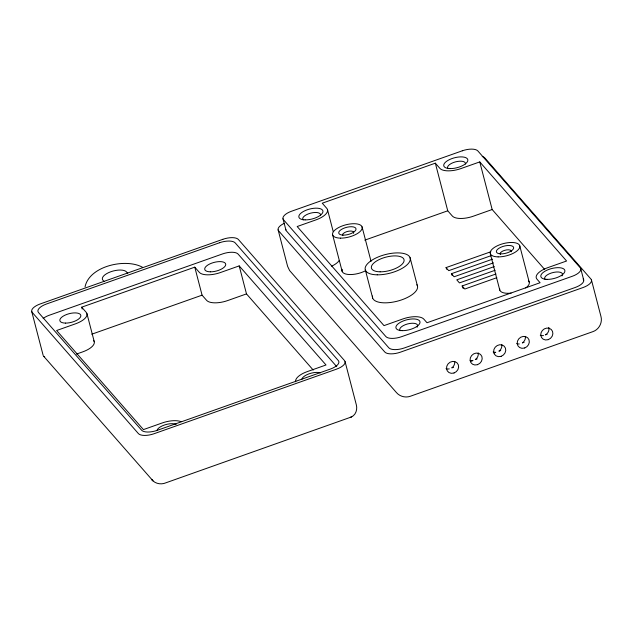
<?xml version="1.0" encoding="UTF-8"?>
<svg xmlns="http://www.w3.org/2000/svg" width="633" height="633" viewBox="0 0 633 633"><rect width="100%" height="100%" fill="white"/><g stroke="black" fill="none" stroke-linecap="round" stroke-linejoin="round"><path stroke-width="0.95" d="M85.044 286.868C89.3 265.963 125.769 257.947 142.465 267.261M351.149 417.028C355.904 415.161 357.613 409.329 356.3 404.716L345.08 361.633M44.666 356.719L43.614 356.189L152.988 480.843L151.556 479.355C154.879 483.754 161.059 484.973 166.004 482.765L350.872 417.163M350.342 417.432L351.798 416.704M470.976 361.237L472.827 360.565M435.338 163.172L322.252 203.193L326.802 208.392A17.162 7.09 -14.6 0 1 316.017 219.857L297.17 226.527L384.002 325.623L402.849 318.953A17.162 7.09 -14.6 0 1 423.865 319.167L427.006 322.751L540.091 282.729L536.95 279.145A17.162 7.09 -14.6 0 1 547.735 267.672L566.582 261.002L479.759 161.913L460.911 168.584A17.162 7.09 -14.6 0 1 439.888 168.37L435.338 163.172L447.745 210.797L452.294 215.988A17.162 7.09 -14.6 0 0 473.318 216.201L492.165 209.531L544.689 269.476M82.179 309.046L81.697 307.179L194.774 267.158L199.324 272.348A17.162 7.09 -14.6 0 0 220.347 272.562L239.195 265.892L326.019 364.98L307.171 371.65A17.162 7.09 -14.6 0 0 295.674 381.786M91.769 334.2L202.077 295.168L206.627 300.359A17.162 7.09 -14.6 0 0 227.643 300.572L246.49 293.902L313.232 370.068M364.782 240.152L447.745 210.797M76.474 354.076L82.757 351.853A17.162 7.09 -14.6 0 0 93.542 340.38M446.795 269.326L446.051 267.601L490.852 251.752M491.706 255.455L448.734 270.663L446.051 267.601M452.16 275.45L451.416 273.725L492.561 259.158M493.416 262.861L454.098 276.779L451.416 273.725M494.278 266.572L456.773 279.841L459.455 282.904L495.133 270.275M463.253 288.553L462.137 285.966L495.987 273.978M496.842 277.689L464.82 289.02L462.137 285.966M477.179 358.879L475.32 359.536A6.37 5.895 -46.6 0 0 478.224 353.064M493.875 352.969L495.726 352.312A6.37 5.895 -46.6 0 1 493.162 351.94M500.735 350.54L498.883 351.196A6.37 5.895 -46.6 0 0 501.779 344.724M547.11 334.295L545.417 334.881A6.37 5.887 -46.6 0 0 548.756 327.411M453.56 367.29L451.764 367.876A6.37 5.887 -46.6 0 0 454.668 361.403M522.439 342.857L524.124 342.342M336.724 366.634L238.111 254.086A12.715 5.254 -14.6 0 0 222.539 253.928L49.382 315.21A12.715 5.254 -14.6 0 0 43.179 318.486M127.724 273.306L126.465 271.874A12.715 5.254 -14.6 0 0 110.894 271.715A12.715 5.254 -14.6 0 0 102.91 280.205L104.16 281.638M81.697 307.179L86.246 312.37A17.162 7.09 -14.6 0 1 75.462 323.835L56.614 330.505L143.438 429.601L162.285 422.931A17.162 7.09 -14.6 0 1 180.943 421.618M591.483 280.063L600.962 316.476C602.679 322.656 598.937 329.643 592.86 331.652L410.279 396.274C405.5 397.999 399.811 396.495 396.495 392.642L289.605 270.544L287.596 266.295L278.116 229.874M580.778 268.78L583.697 279.984M519.693 245.58L529.18 282.001M479.759 161.913L492.165 209.531M490.322 253.778L499.809 290.191M410.049 257.631L417.353 285.641M362.052 226.828L371.049 261.374M365.383 270.093L372.679 298.103M327.522 209.729L333.227 231.631M332.681 235.017L342.168 271.438M282.983 218.749L285.902 229.953M239.195 265.892L246.49 293.902M194.774 267.158L202.077 295.168M86.958 313.707L94.254 341.717M31.713 311.452L43.186 355.477M301.799 379.428A10.808 4.463 -14.6 0 1 309.07 373.818A10.808 4.463 -14.6 0 1 320.401 372.845M156.905 430.701A10.808 4.463 -14.6 0 1 164.722 424.909A10.808 4.463 -14.6 0 1 176.188 424.371M482.227 156.509A12.715 5.254 -14.6 0 1 484.791 157.91L590.945 279.074A12.715 5.254 -14.6 0 1 582.961 287.572L400.38 352.185A12.715 5.254 -14.6 0 1 384.809 352.027L278.647 230.871A12.715 5.254 -14.6 0 1 284.264 223.33M448.077 168.663A9.218 3.806 -14.6 0 1 455.459 161.882A9.218 3.806 -14.6 0 1 465.445 164.042M339.177 260.519A17.162 7.09 -14.6 0 1 331.621 266.184M528.365 280.823A15.255 6.306 -14.6 0 1 525.683 287.968M511.108 293.126A15.255 6.306 -14.6 0 1 499.674 288.822M365.676 270.663A15.255 6.306 -14.6 0 1 349.028 274.516A15.255 6.306 -14.6 0 1 342.231 269.326M545.132 279.438A9.218 3.806 -14.6 0 1 553.669 272.388A9.218 3.806 -14.6 0 1 561.977 275.909M400.246 330.719A9.218 3.806 -14.6 0 1 407.628 323.938A9.218 3.806 -14.6 0 1 417.614 326.098M417.424 326.636A9.218 3.806 -14.6 0 1 417.084 327.19M303.183 219.936A9.218 3.806 -14.6 0 1 310.566 213.163A9.218 3.806 -14.6 0 1 320.551 215.323M583.167 278.995A12.715 5.254 -14.6 0 1 575.175 287.493L404.368 347.944A12.715 5.254 -14.6 0 1 388.797 347.786L286.433 230.95A12.715 5.254 -14.6 0 1 285.831 229.407M416.854 284.7A23.207 9.582 -14.6 0 1 397.152 301.221A23.207 9.582 -14.6 0 1 372.481 296.015M543.502 335.537A6.37 5.887 -46.6 0 1 540.281 335.261M449.272 368.889A6.37 5.887 -46.6 0 1 446.043 368.612M511.211 251.752A5.721 2.366 -14.6 0 0 510.522 250.217L510.388 250.154A5.721 2.366 -14.6 0 0 500.853 252.361L500.727 252.488A5.721 2.366 -14.6 0 0 500.363 254.268M472.827 360.557A6.37 5.895 -46.6 0 1 470.216 360.47M525.343 336.384A6.37 5.895 -46.6 0 1 522.431 342.849M519.289 343.964A6.37 5.895 -46.6 0 1 516.726 343.6M353.649 232.699A5.721 2.366 -14.6 0 0 352.882 231.464L352.747 231.393A5.721 2.366 -14.6 0 0 343.213 233.601L343.086 233.735A5.721 2.366 -14.6 0 0 342.548 235.12M353.57 232.991A5.721 2.366 -14.6 0 1 353.443 233.268M462.304 150.796L291.496 211.248A12.715 5.254 -14.6 0 0 283.513 219.746L385.885 336.574A12.715 5.254 -14.6 0 0 401.449 336.732L572.256 276.289A12.715 5.254 -14.6 0 0 580.247 267.791L477.875 150.955A12.715 5.254 -14.6 0 0 462.304 150.796M222.816 239.321L40.235 303.943A12.715 5.254 -14.6 0 0 32.243 312.441L138.405 433.597A12.715 5.254 -14.6 0 0 153.977 433.755L336.558 369.142A12.715 5.254 -14.6 0 0 344.55 360.644L238.388 239.48A12.715 5.254 -14.6 0 0 222.816 239.321M219.619 242.724L46.462 304.006A12.715 5.254 -14.6 0 0 38.471 312.504L141.602 430.203A12.715 5.254 -14.6 0 0 157.174 430.361L330.331 369.079A12.715 5.254 -14.6 0 0 338.323 360.581L235.191 242.882A12.715 5.254 -14.6 0 0 219.619 242.724M548.273 339.62L547.949 339.723A6.354 5.665 -41.2 0 1 541.049 332.808A6.354 5.665 -41.2 0 1 551.256 329.476A6.354 5.665 -41.2 0 1 548.273 339.62M524.71 347.96L524.393 348.063A6.354 5.665 -41.2 0 1 517.485 341.147A6.354 5.665 -41.2 0 1 527.7 337.816A6.354 5.665 -41.2 0 1 524.71 347.96M501.154 356.292L500.83 356.403A6.354 5.665 -41.2 0 1 493.93 349.487A6.354 5.665 -41.2 0 1 504.145 346.156A6.354 5.665 -41.2 0 1 501.154 356.292M477.599 364.632L477.274 364.735A6.354 5.665 -41.2 0 1 470.366 357.819A6.354 5.665 -41.2 0 1 480.582 354.496A6.354 5.665 -41.2 0 1 477.599 364.632M454.035 372.972L453.719 373.074A6.354 5.665 -41.2 0 1 446.811 366.159A6.354 5.665 -41.2 0 1 457.026 362.828A6.354 5.665 -41.2 0 1 454.035 372.972M65.452 323.099A10.808 4.463 -14.6 0 0 80.85 315.566A10.808 4.463 -14.6 0 0 64.716 315.321A10.808 4.463 -14.6 0 0 65.452 323.099M210.346 271.826A10.808 4.463 -14.6 0 0 225.736 264.285A10.808 4.463 -14.6 0 0 209.602 264.04A10.808 4.463 -14.6 0 0 210.346 271.826M450 168.592A12.399 5.119 -14.6 0 0 467.85 160.038A12.399 5.119 -14.6 0 0 449.525 159.579A12.399 5.119 -14.6 0 0 450 168.592M340.467 238.135A15.255 6.306 -14.6 0 0 362.203 227.492A15.255 6.306 -14.6 0 0 339.43 227.144A15.255 6.306 -14.6 0 0 340.467 238.135M343.015 235.12A8.902 3.679 -14.6 0 0 356.031 229.083A8.902 3.679 -14.6 0 0 343.054 228.568A8.902 3.679 -14.6 0 0 343.015 235.12M547.062 279.367A12.399 5.119 -14.6 0 0 564.913 270.821A12.399 5.119 -14.6 0 0 546.58 270.362A12.399 5.119 -14.6 0 0 547.062 279.367M377.228 274.825A23.207 9.582 -14.6 0 0 410.287 258.644A23.207 9.582 -14.6 0 0 375.646 258.114A23.207 9.582 -14.6 0 0 377.228 274.825M380.101 271.818A16.846 6.963 -14.6 0 0 404.099 260.068A16.846 6.963 -14.6 0 0 378.953 259.688A16.846 6.963 -14.6 0 0 380.101 271.818M402.169 330.648A12.399 5.119 -14.6 0 0 420.027 322.094A12.399 5.119 -14.6 0 0 401.694 321.635A12.399 5.119 -14.6 0 0 402.169 330.648M305.114 219.873A12.399 5.119 -14.6 0 0 322.965 211.319A12.399 5.119 -14.6 0 0 304.631 210.86A12.399 5.119 -14.6 0 0 305.114 219.873M498.108 256.887A15.255 6.306 -14.6 0 0 519.843 246.245A15.255 6.306 -14.6 0 0 497.071 245.905A15.255 6.306 -14.6 0 0 498.108 256.887M500.656 253.873A8.902 3.679 -14.6 0 0 513.672 247.843A8.902 3.679 -14.6 0 0 500.695 247.321A8.902 3.679 -14.6 0 0 500.656 253.873"/></g></svg>
